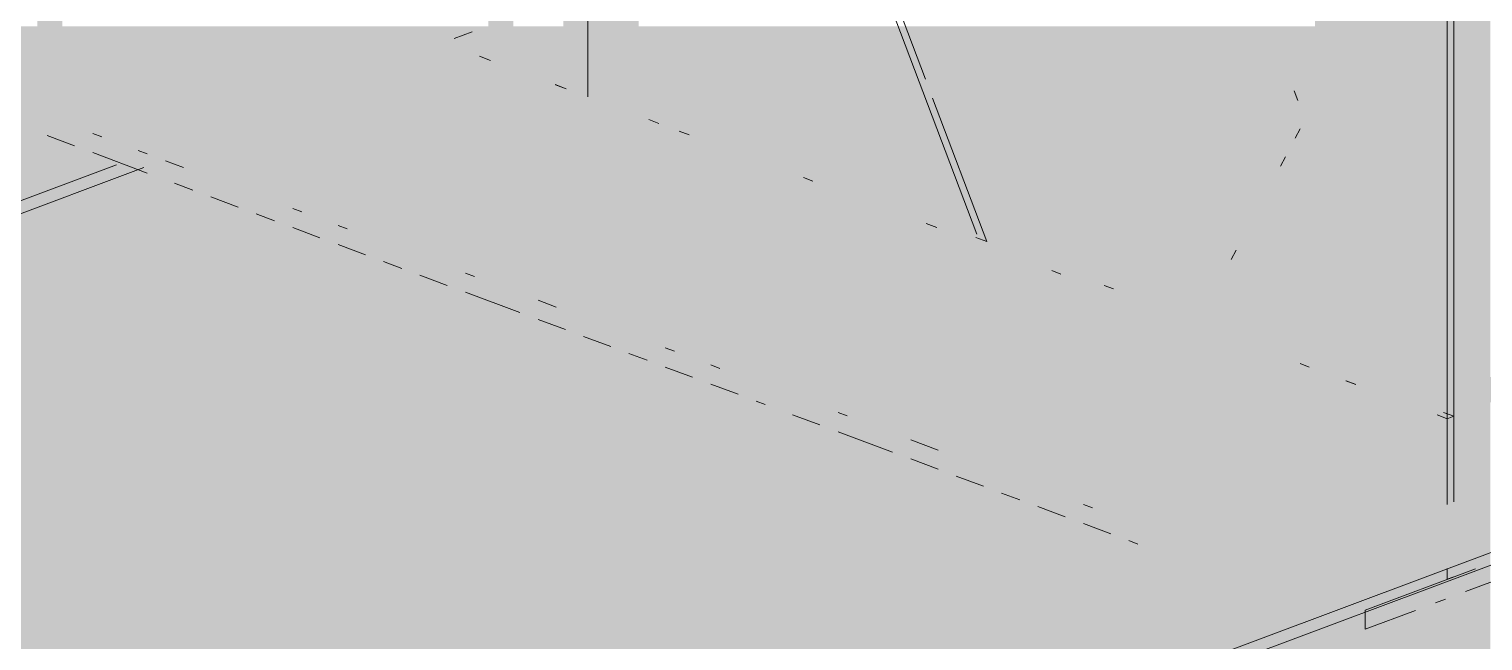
# Paper-space layout '03 3D Building and Roof' of a CAD drawing. Header units: millimetres. Extents: x 5 to 415, y 5 to 292.
# Drawn here: x 178.55 to 188.49, y 88.08 to 92.27 of the extents above; entities that cross this region are included whole.
import ezdxf

# ---------------------------------------------------------------- set-up
doc = ezdxf.new("R2010")
doc.units = ezdxf.units.MM
doc.layers.add('EXISTING', color=7, linetype='Continuous')
doc.layers.add('IMAGES', color=7, linetype='Continuous')

# ---------------------------------------------------------------- blocks, each defined once
blk = doc.blocks.new('SHEET_03')
at = {"layer": 'EXISTING', "color": 250, "lineweight": 9}
for p, q in [((96.0607, 54.0393), (211.6034, 97.3224)), ((96.0607, 53.9519), (211.6034, 97.235)), ((182.3715, 95.1705), (182.3715, 91.8037)), ((182.3715, 91.8037), (182.3715, 93.4871)), ((188.2505, 89.6014), (188.2505, 92.9682)), ((188.2949, 92.9848), (188.2949, 89.6181)), ((185.0317, 90.8633), (184.3157, 92.7588)), ((184.4095, 92.6447), (184.6811, 91.9257)), ((181.4561, 92.2029), (181.5809, 92.2497)), ((181.6308, 92.0812), (181.7049, 92.0534)), ((182.2113, 91.8638), (182.1484, 91.8873)), ((182.1493, 91.887), (182.2234, 91.8592)), ((187.2043, 91.845), (187.229, 91.7797)), ((184.7305, 91.795), (185.1008, 90.8146)), ((182.7881, 91.6477), (182.8576, 91.6216)), ((178.8602, 91.4686), (178.6737, 91.5385)), ((178.9845, 91.5531), (179.0467, 91.5298)), ((182.9964, 91.5696), (183.0659, 91.5436)), ((187.2447, 91.5851), (187.211, 91.5211)), ((179.3576, 91.2822), (178.9845, 91.422)), ((179.2954, 91.4366), (179.3576, 91.4134)), ((178.2738, 91.0108), (179.1474, 91.3381)), ((178.2738, 90.9234), (179.3346, 91.3208)), ((179.482, 91.3668), (179.6063, 91.3202)), ((187.1437, 91.3933), (187.11, 91.3294)), ((179.6685, 91.1658), (179.5441, 91.2124)), ((183.9098, 91.2275), (183.8469, 91.251)), ((179.9794, 91.0493), (179.7929, 91.1192)), ((180.2281, 90.9562), (180.1037, 91.0027)), ((180.3525, 91.0407), (180.4146, 91.0174)), ((180.539, 90.8397), (180.3525, 90.9096)), ((180.6633, 90.9242), (180.7255, 90.9009)), ((184.6861, 90.9367), (184.7601, 90.9089)), ((185.1008, 90.8146), (185.0268, 90.8423)), ((180.8499, 90.7232), (180.6633, 90.7931)), ((186.807, 90.7543), (186.7734, 90.6904)), ((181.0986, 90.6301), (180.9742, 90.6767)), ((185.6083, 90.5912), (185.5454, 90.6148)), ((181.4095, 90.5136), (181.2229, 90.5835)), ((181.5338, 90.5981), (181.596, 90.5748)), ((185.9044, 90.5136), (185.9673, 90.49)), ((181.9069, 90.3273), (181.5338, 90.467)), ((182.0313, 90.4118), (182.1556, 90.3652)), ((182.2178, 90.2108), (182.0313, 90.2807)), ((182.5287, 90.0943), (182.3421, 90.1642)), ((182.7774, 90.0012), (182.653, 90.0478)), ((182.9017, 90.0857), (182.9639, 90.0624)), ((183.0883, 89.8847), (182.9017, 89.9546)), ((183.2126, 89.9692), (183.2748, 89.9459)), ((187.3069, 89.9549), (187.2439, 89.9785)), ((183.3992, 89.7683), (183.2126, 89.8381)), ((187.5561, 89.8615), (187.6255, 89.8355)), ((187.6214, 89.8371), (187.5585, 89.8606)), ((183.5857, 89.6984), (183.5235, 89.7217)), ((183.9588, 89.5586), (183.7722, 89.6285)), ((184.0831, 89.6431), (184.1453, 89.6199)), ((188.181, 89.6274), (188.2505, 89.6014)), ((188.2505, 89.6014), (188.1876, 89.625)), ((188.2949, 89.6181), (188.2255, 89.6441)), ((188.232, 89.6416), (188.2949, 89.6181)), ((188.2505, 89.6014), (188.2949, 89.6181)), ((188.2949, 89.6181), (188.2949, 89.0319)), ((184.4562, 89.3723), (184.0831, 89.512)), ((188.2505, 89.0153), (188.2505, 89.6014)), ((184.5805, 89.4568), (184.7671, 89.3869)), ((184.7671, 89.2558), (184.5805, 89.3257)), ((185.078, 89.1394), (184.8914, 89.2092)), ((185.3267, 89.0462), (185.2023, 89.0928)), ((185.7619, 89.0143), (185.8241, 88.991)), ((185.6376, 88.9297), (185.451, 88.9996)), ((185.9485, 88.8133), (185.7619, 88.8832)), ((186.135, 88.7434), (186.0728, 88.7667)), ((187.6894, 88.2922), (188.4442, 88.575)), ((188.2505, 88.5024), (188.2505, 88.5756)), ((188.2949, 88.519), (188.2505, 88.5024)), ((188.856, 88.5981), (188.3756, 88.4181)), ((188.2384, 88.3667), (188.1698, 88.341)), ((187.6894, 88.2922), (187.6894, 88.1611)), ((188.0325, 88.2896), (187.6894, 88.1611))]:
    blk.add_line(p, q, dxfattribs=at)
at = {"layer": 'IMAGES', "color": 7}
for points in [[(182.5475, 91.7714), (182.7189, 91.7714), (182.5475, 94.8571), (182.7189, 94.8571)], [(188.3739, 89.8857), (188.5453, 89.8857), (188.3739, 94), (188.5453, 94)], [(178.6062, 92.1143), (178.7776, 92.1143), (178.6062, 92.9714), (178.7776, 92.9714)], [(182.2048, 91.9429), (182.5475, 91.9429), (182.2048, 92.9714), (182.5475, 92.9714)], [(188.0312, 89.7143), (188.2025, 89.7143), (188.0312, 92.8), (188.2025, 92.8)], [(188.2025, 89.5429), (188.3739, 89.5429), (188.2025, 92.8), (188.3739, 92.8)], [(181.6907, 91.9429), (181.8621, 91.9429), (181.6907, 92.4571), (181.8621, 92.4571)], [(187.3457, 92.1143), (188.0312, 92.1143), (187.3457, 92.4571), (188.0312, 92.4571)], [(178.4348, 92.1143), (178.6062, 92.1143), (178.4348, 92.2857), (178.6062, 92.2857)], [(178.7776, 92.1143), (180.3198, 92.1143), (178.7776, 92.2857), (180.3198, 92.2857)], [(180.3198, 92.1143), (180.4912, 92.1143), (180.3198, 92.2857), (180.4912, 92.2857)], [(180.4912, 92.1143), (181.0053, 92.1143), (180.4912, 92.2857), (181.0053, 92.2857)], [(181.0053, 92.1143), (181.348, 92.1143), (181.0053, 92.2857), (181.348, 92.2857)], [(181.348, 92.1143), (181.5194, 92.1143), (181.348, 92.2857), (181.5194, 92.2857)], [(181.5194, 92.1143), (181.6907, 92.1143), (181.5194, 92.2857), (181.6907, 92.2857)], [(181.8621, 92.1143), (182.2048, 92.1143), (181.8621, 92.2857), (182.2048, 92.2857)], [(182.7189, 91.9429), (184.2612, 91.9429), (182.7189, 92.2857), (184.2612, 92.2857)], [(184.2612, 92.1143), (184.4325, 92.1143), (184.2612, 92.2857), (184.4325, 92.2857)], [(184.4325, 92.1143), (184.6039, 92.1143), (184.4325, 92.2857), (184.6039, 92.2857)], [(184.6039, 92.1143), (184.7753, 92.1143), (184.6039, 92.2857), (184.7753, 92.2857)], [(184.7753, 92.1143), (184.9466, 92.1143), (184.7753, 92.2857), (184.9466, 92.2857)], [(184.9466, 92.1143), (186.8316, 92.1143), (184.9466, 92.2857), (186.8316, 92.2857)], [(186.8316, 91.9429), (187.003, 91.9429), (186.8316, 92.2857), (187.003, 92.2857)], [(187.003, 92.1143), (187.1743, 92.1143), (187.003, 92.2857), (187.1743, 92.2857)], [(187.1743, 92.1143), (187.3457, 92.1143), (187.1743, 92.2857), (187.3457, 92.2857)], [(178.4348, 91.9429), (178.6062, 91.9429), (178.4348, 92.1143), (178.6062, 92.1143)], [(178.6062, 91.9429), (178.7776, 91.9429), (178.6062, 92.1143), (178.7776, 92.1143)], [(178.7776, 91.9429), (178.9489, 91.9429), (178.7776, 92.1143), (178.9489, 92.1143)], [(178.9489, 91.9429), (179.1203, 91.9429), (178.9489, 92.1143), (179.1203, 92.1143)], [(179.1203, 91.9429), (181.0053, 91.9429), (179.1203, 92.1143), (181.0053, 92.1143)], [(181.0053, 91.9429), (181.1766, 91.9429), (181.0053, 92.1143), (181.1766, 92.1143)], [(181.1766, 91.9429), (181.348, 91.9429), (181.1766, 92.1143), (181.348, 92.1143)], [(181.348, 91.9429), (181.5194, 91.9429), (181.348, 92.1143), (181.5194, 92.1143)], [(181.5194, 91.9429), (181.6907, 91.9429), (181.5194, 92.1143), (181.6907, 92.1143)], [(181.8621, 91.9429), (182.0335, 91.9429), (181.8621, 92.1143), (182.0335, 92.1143)], [(182.0335, 91.9429), (182.2048, 91.9429), (182.0335, 92.1143), (182.2048, 92.1143)], [(184.2612, 91.9429), (184.4325, 91.9429), (184.2612, 92.1143), (184.4325, 92.1143)], [(184.4325, 91.9429), (184.6039, 91.9429), (184.4325, 92.1143), (184.6039, 92.1143)], [(184.6039, 91.9429), (184.7753, 91.9429), (184.6039, 92.1143), (184.7753, 92.1143)], [(184.7753, 91.9429), (186.8316, 91.9429), (184.7753, 92.1143), (186.8316, 92.1143)], [(187.003, 91.9429), (187.1743, 91.9429), (187.003, 92.1143), (187.1743, 92.1143)], [(187.1743, 91.9429), (187.3457, 91.9429), (187.1743, 92.1143), (187.3457, 92.1143)], [(187.3457, 91.9429), (187.5171, 91.9429), (187.3457, 92.1143), (187.5171, 92.1143)], [(187.5171, 91.0857), (188.0312, 91.0857), (187.5171, 92.1143), (188.0312, 92.1143)], [(178.4348, 91.7714), (178.6062, 91.7714), (178.4348, 91.9429), (178.6062, 91.9429)], [(178.6062, 91.7714), (178.7776, 91.7714), (178.6062, 91.9429), (178.7776, 91.9429)], [(178.7776, 91.6), (179.1203, 91.6), (178.7776, 91.9429), (179.1203, 91.9429)], [(179.1203, 91.6), (179.2916, 91.6), (179.1203, 91.9429), (179.2916, 91.9429)], [(179.2916, 91.7714), (179.6344, 91.7714), (179.2916, 91.9429), (179.6344, 91.9429)], [(179.6344, 91.7714), (179.9771, 91.7714), (179.6344, 91.9429), (179.9771, 91.9429)], [(179.9771, 91.7714), (181.348, 91.7714), (179.9771, 91.9429), (181.348, 91.9429)], [(181.348, 91.7714), (181.6907, 91.7714), (181.348, 91.9429), (181.6907, 91.9429)], [(181.6907, 91.7714), (181.8621, 91.7714), (181.6907, 91.9429), (181.8621, 91.9429)], [(181.8621, 91.7714), (182.0335, 91.7714), (181.8621, 91.9429), (182.0335, 91.9429)], [(182.0335, 91.7714), (182.3762, 91.7714), (182.0335, 91.9429), (182.3762, 91.9429)], [(182.3762, 91.6), (182.5475, 91.6), (182.3762, 91.9429), (182.5475, 91.9429)], [(182.7189, 91.7714), (183.0616, 91.7714), (182.7189, 91.9429), (183.0616, 91.9429)], [(183.0616, 91.7714), (184.2612, 91.7714), (183.0616, 91.9429), (184.2612, 91.9429)], [(184.2612, 91.7714), (184.4325, 91.7714), (184.2612, 91.9429), (184.4325, 91.9429)], [(184.4325, 91.7714), (184.6039, 91.7714), (184.4325, 91.9429), (184.6039, 91.9429)], [(184.6039, 91.7714), (184.7753, 91.7714), (184.6039, 91.9429), (184.7753, 91.9429)], [(184.7753, 91.7714), (184.9466, 91.7714), (184.7753, 91.9429), (184.9466, 91.9429)], [(184.9466, 91.7714), (187.003, 91.7714), (184.9466, 91.9429), (187.003, 91.9429)], [(187.003, 91.4286), (187.1743, 91.4286), (187.003, 91.9429), (187.1743, 91.9429)], [(187.1743, 91.7714), (187.3457, 91.7714), (187.1743, 91.9429), (187.3457, 91.9429)], [(187.3457, 91.2571), (187.5171, 91.2571), (187.3457, 91.9429), (187.5171, 91.9429)], [(178.2635, 91.6), (178.6062, 91.6), (178.2635, 91.7714), (178.6062, 91.7714)], [(178.6062, 91.6), (178.7776, 91.6), (178.6062, 91.7714), (178.7776, 91.7714)], [(179.2916, 91.6), (179.463, 91.6), (179.2916, 91.7714), (179.463, 91.7714)], [(179.463, 91.4286), (179.6344, 91.4286), (179.463, 91.7714), (179.6344, 91.7714)], [(179.6344, 91.6), (179.8057, 91.6), (179.6344, 91.7714), (179.8057, 91.7714)], [(179.8057, 91.6), (179.9771, 91.6), (179.8057, 91.7714), (179.9771, 91.7714)], [(179.9771, 91.6), (180.1485, 91.6), (179.9771, 91.7714), (180.1485, 91.7714)], [(180.1485, 91.6), (181.6907, 91.6), (180.1485, 91.7714), (181.6907, 91.7714)], [(181.6907, 91.6), (182.0335, 91.6), (181.6907, 91.7714), (182.0335, 91.7714)], [(182.0335, 91.6), (182.2048, 91.6), (182.0335, 91.7714), (182.2048, 91.7714)], [(182.2048, 91.6), (182.3762, 91.6), (182.2048, 91.7714), (182.3762, 91.7714)], [(182.5475, 91.6), (182.7189, 91.6), (182.5475, 91.7714), (182.7189, 91.7714)], [(182.7189, 91.6), (182.8903, 91.6), (182.7189, 91.7714), (182.8903, 91.7714)], [(182.8903, 91.6), (183.0616, 91.6), (182.8903, 91.7714), (183.0616, 91.7714)], [(183.0616, 91.6), (183.233, 91.6), (183.0616, 91.7714), (183.233, 91.7714)], [(183.233, 91.6), (183.4044, 91.6), (183.233, 91.7714), (183.4044, 91.7714)], [(183.4044, 91.6), (184.4325, 91.6), (183.4044, 91.7714), (184.4325, 91.7714)], [(184.4325, 91.6), (184.6039, 91.6), (184.4325, 91.7714), (184.6039, 91.7714)], [(184.6039, 91.6), (184.7753, 91.6), (184.6039, 91.7714), (184.7753, 91.7714)], [(184.7753, 91.4286), (184.9466, 91.4286), (184.7753, 91.7714), (184.9466, 91.7714)], [(184.9466, 91.6), (185.118, 91.6), (184.9466, 91.7714), (185.118, 91.7714)], [(185.118, 91.6), (187.003, 91.6), (185.118, 91.7714), (187.003, 91.7714)], [(187.1743, 91.4286), (187.3457, 91.4286), (187.1743, 91.7714), (187.3457, 91.7714)], [(178.4348, 91.4286), (178.6062, 91.4286), (178.4348, 91.6), (178.6062, 91.6)], [(178.6062, 91.4286), (178.7776, 91.4286), (178.6062, 91.6), (178.7776, 91.6)], [(178.7776, 91.4286), (178.9489, 91.4286), (178.7776, 91.6), (178.9489, 91.6)], [(178.9489, 91.4286), (179.2916, 91.4286), (178.9489, 91.6), (179.2916, 91.6)], [(179.2916, 91.4286), (179.463, 91.4286), (179.2916, 91.6), (179.463, 91.6)], [(179.6344, 91.4286), (179.8057, 91.4286), (179.6344, 91.6), (179.8057, 91.6)], [(179.8057, 91.4286), (179.9771, 91.4286), (179.8057, 91.6), (179.9771, 91.6)], [(179.9771, 91.4286), (180.3198, 91.4286), (179.9771, 91.6), (180.3198, 91.6)], [(180.3198, 91.4286), (180.4912, 91.4286), (180.3198, 91.6), (180.4912, 91.6)], [(180.4912, 91.4286), (182.2048, 91.4286), (180.4912, 91.6), (182.2048, 91.6)], [(182.2048, 91.4286), (182.3762, 91.4286), (182.2048, 91.6), (182.3762, 91.6)], [(182.3762, 91.4286), (182.5475, 91.4286), (182.3762, 91.6), (182.5475, 91.6)], [(182.5475, 91.4286), (182.7189, 91.4286), (182.5475, 91.6), (182.7189, 91.6)], [(182.7189, 91.4286), (182.8903, 91.4286), (182.7189, 91.6), (182.8903, 91.6)], [(182.8903, 91.4286), (183.0616, 91.4286), (182.8903, 91.6), (183.0616, 91.6)], [(183.0616, 91.4286), (183.233, 91.4286), (183.0616, 91.6), (183.233, 91.6)], [(183.233, 91.2571), (183.4044, 91.2571), (183.233, 91.6), (183.4044, 91.6)], [(183.4044, 91.4286), (183.5757, 91.4286), (183.4044, 91.6), (183.5757, 91.6)], [(183.5757, 91.4286), (183.9184, 91.4286), (183.5757, 91.6), (183.9184, 91.6)], [(183.9184, 91.4286), (184.4325, 91.4286), (183.9184, 91.6), (184.4325, 91.6)], [(184.4325, 91.4286), (184.6039, 91.4286), (184.4325, 91.6), (184.6039, 91.6)], [(184.6039, 91.4286), (184.7753, 91.4286), (184.6039, 91.6), (184.7753, 91.6)], [(184.9466, 91.4286), (187.003, 91.4286), (184.9466, 91.6), (187.003, 91.6)], [(178.2635, 91.2571), (178.6062, 91.2571), (178.2635, 91.4286), (178.6062, 91.4286)], [(178.6062, 91.2571), (178.7776, 91.2571), (178.6062, 91.4286), (178.7776, 91.4286)], [(178.7776, 91.2571), (178.9489, 91.2571), (178.7776, 91.4286), (178.9489, 91.4286)], [(178.9489, 91.2571), (179.1203, 91.2571), (178.9489, 91.4286), (179.1203, 91.4286)], [(179.1203, 91.2571), (179.2916, 91.2571), (179.1203, 91.4286), (179.2916, 91.4286)], [(179.2916, 91.2571), (179.6344, 91.2571), (179.2916, 91.4286), (179.6344, 91.4286)], [(179.6344, 91.2571), (179.8057, 91.2571), (179.6344, 91.4286), (179.8057, 91.4286)], [(179.8057, 91.2571), (179.9771, 91.2571), (179.8057, 91.4286), (179.9771, 91.4286)], [(179.9771, 91.2571), (180.6625, 91.2571), (179.9771, 91.4286), (180.6625, 91.4286)], [(180.6625, 91.2571), (180.8339, 91.2571), (180.6625, 91.4286), (180.8339, 91.4286)], [(180.8339, 91.2571), (182.5475, 91.2571), (180.8339, 91.4286), (182.5475, 91.4286)], [(182.5475, 91.2571), (182.7189, 91.2571), (182.5475, 91.4286), (182.7189, 91.4286)], [(182.7189, 91.2571), (182.8903, 91.2571), (182.7189, 91.4286), (182.8903, 91.4286)], [(182.8903, 91.2571), (183.0616, 91.2571), (182.8903, 91.4286), (183.0616, 91.4286)], [(183.0616, 91.2571), (183.233, 91.2571), (183.0616, 91.4286), (183.233, 91.4286)], [(183.4044, 91.2571), (183.5757, 91.2571), (183.4044, 91.4286), (183.5757, 91.4286)], [(183.5757, 91.0857), (183.7471, 91.0857), (183.5757, 91.4286), (183.7471, 91.4286)], [(183.7471, 91.2571), (183.9184, 91.2571), (183.7471, 91.4286), (183.9184, 91.4286)], [(183.9184, 91.2571), (184.2612, 91.2571), (183.9184, 91.4286), (184.2612, 91.4286)], [(184.2612, 91.2571), (184.4325, 91.2571), (184.2612, 91.4286), (184.4325, 91.4286)], [(184.4325, 91.2571), (184.7753, 91.2571), (184.4325, 91.4286), (184.7753, 91.4286)], [(184.7753, 91.2571), (184.9466, 91.2571), (184.7753, 91.4286), (184.9466, 91.4286)], [(184.9466, 91.2571), (185.118, 91.2571), (184.9466, 91.4286), (185.118, 91.4286)], [(185.118, 91.2571), (186.8316, 91.2571), (185.118, 91.4286), (186.8316, 91.4286)], [(186.8316, 91.2571), (187.1743, 91.2571), (186.8316, 91.4286), (187.1743, 91.4286)], [(187.1743, 91.2571), (187.3457, 91.2571), (187.1743, 91.4286), (187.3457, 91.4286)], [(178.4348, 91.0857), (178.6062, 91.0857), (178.4348, 91.2571), (178.6062, 91.2571)], [(178.6062, 91.0857), (178.7776, 91.0857), (178.6062, 91.2571), (178.7776, 91.2571)], [(178.7776, 90.9143), (178.9489, 90.9143), (178.7776, 91.2571), (178.9489, 91.2571)], [(178.9489, 91.0857), (179.1203, 91.0857), (178.9489, 91.2571), (179.1203, 91.2571)], [(179.1203, 91.0857), (179.2916, 91.0857), (179.1203, 91.2571), (179.2916, 91.2571)], [(179.2916, 91.0857), (179.8057, 91.0857), (179.2916, 91.2571), (179.8057, 91.2571)], [(179.8057, 91.0857), (179.9771, 91.0857), (179.8057, 91.2571), (179.9771, 91.2571)], [(179.9771, 91.0857), (180.1485, 91.0857), (179.9771, 91.2571), (180.1485, 91.2571)], [(180.1485, 91.0857), (180.3198, 91.0857), (180.1485, 91.2571), (180.3198, 91.2571)], [(180.3198, 91.0857), (180.4912, 91.0857), (180.3198, 91.2571), (180.4912, 91.2571)], [(180.4912, 91.0857), (180.8339, 91.0857), (180.4912, 91.2571), (180.8339, 91.2571)], [(180.8339, 91.0857), (181.0053, 91.0857), (180.8339, 91.2571), (181.0053, 91.2571)], [(181.0053, 91.0857), (181.1766, 91.0857), (181.0053, 91.2571), (181.1766, 91.2571)], [(181.1766, 91.0857), (181.348, 91.0857), (181.1766, 91.2571), (181.348, 91.2571)], [(181.348, 91.0857), (181.6907, 91.0857), (181.348, 91.2571), (181.6907, 91.2571)], [(181.6907, 91.0857), (183.0616, 91.0857), (181.6907, 91.2571), (183.0616, 91.2571)], [(183.0616, 91.0857), (183.233, 91.0857), (183.0616, 91.2571), (183.233, 91.2571)], [(183.233, 91.0857), (183.4044, 91.0857), (183.233, 91.2571), (183.4044, 91.2571)], [(183.4044, 91.0857), (183.5757, 91.0857), (183.4044, 91.2571), (183.5757, 91.2571)], [(183.7471, 91.0857), (184.2612, 91.0857), (183.7471, 91.2571), (184.2612, 91.2571)], [(184.2612, 91.0857), (184.4325, 91.0857), (184.2612, 91.2571), (184.4325, 91.2571)], [(184.4325, 91.0857), (184.6039, 91.0857), (184.4325, 91.2571), (184.6039, 91.2571)], [(184.6039, 91.0857), (184.7753, 91.0857), (184.6039, 91.2571), (184.7753, 91.2571)], [(184.7753, 91.0857), (184.9466, 91.0857), (184.7753, 91.2571), (184.9466, 91.2571)], [(184.9466, 91.0857), (185.118, 91.0857), (184.9466, 91.2571), (185.118, 91.2571)], [(185.118, 91.0857), (185.2894, 91.0857), (185.118, 91.2571), (185.2894, 91.2571)], [(185.2894, 91.0857), (186.6603, 91.0857), (185.2894, 91.2571), (186.6603, 91.2571)], [(186.6603, 90.7429), (186.8316, 90.7429), (186.6603, 91.2571), (186.8316, 91.2571)], [(186.8316, 91.0857), (187.003, 91.0857), (186.8316, 91.2571), (187.003, 91.2571)], [(187.003, 91.0857), (187.1743, 91.0857), (187.003, 91.2571), (187.1743, 91.2571)], [(187.1743, 91.0857), (187.3457, 91.0857), (187.1743, 91.2571), (187.3457, 91.2571)], [(187.3457, 91.0857), (187.5171, 91.0857), (187.3457, 91.2571), (187.5171, 91.2571)], [(178.2635, 90.9143), (178.7776, 90.9143), (178.2635, 91.0857), (178.7776, 91.0857)], [(178.9489, 90.9143), (179.1203, 90.9143), (178.9489, 91.0857), (179.1203, 91.0857)], [(179.1203, 90.9143), (179.463, 90.9143), (179.1203, 91.0857), (179.463, 91.0857)], [(179.463, 90.9143), (179.6344, 90.9143), (179.463, 91.0857), (179.6344, 91.0857)], [(179.6344, 90.9143), (179.8057, 90.9143), (179.6344, 91.0857), (179.8057, 91.0857)], [(179.8057, 90.9143), (179.9771, 90.9143), (179.8057, 91.0857), (179.9771, 91.0857)], [(179.9771, 90.9143), (180.1485, 90.9143), (179.9771, 91.0857), (180.1485, 91.0857)], [(180.1485, 90.9143), (180.4912, 90.9143), (180.1485, 91.0857), (180.4912, 91.0857)], [(180.4912, 90.9143), (180.6625, 90.9143), (180.4912, 91.0857), (180.6625, 91.0857)], [(180.6625, 90.9143), (180.8339, 90.9143), (180.6625, 91.0857), (180.8339, 91.0857)], [(180.8339, 90.9143), (181.0053, 90.9143), (180.8339, 91.0857), (181.0053, 91.0857)], [(181.0053, 90.9143), (181.348, 90.9143), (181.0053, 91.0857), (181.348, 91.0857)], [(181.348, 90.9143), (181.5194, 90.9143), (181.348, 91.0857), (181.5194, 91.0857)], [(181.5194, 90.9143), (181.6907, 90.9143), (181.5194, 91.0857), (181.6907, 91.0857)], [(181.6907, 90.9143), (181.8621, 90.9143), (181.6907, 91.0857), (181.8621, 91.0857)], [(181.8621, 90.9143), (183.5757, 90.9143), (181.8621, 91.0857), (183.5757, 91.0857)], [(183.5757, 90.9143), (183.7471, 90.9143), (183.5757, 91.0857), (183.7471, 91.0857)], [(183.7471, 90.9143), (183.9184, 90.9143), (183.7471, 91.0857), (183.9184, 91.0857)], [(183.9184, 90.9143), (184.0898, 90.9143), (183.9184, 91.0857), (184.0898, 91.0857)], [(184.0898, 90.9143), (184.2612, 90.9143), (184.0898, 91.0857), (184.2612, 91.0857)], [(184.2612, 90.9143), (184.4325, 90.9143), (184.2612, 91.0857), (184.4325, 91.0857)], [(184.4325, 90.9143), (184.6039, 90.9143), (184.4325, 91.0857), (184.6039, 91.0857)], [(184.6039, 90.9143), (184.7753, 90.9143), (184.6039, 91.0857), (184.7753, 91.0857)], [(184.7753, 90.9143), (184.9466, 90.9143), (184.7753, 91.0857), (184.9466, 91.0857)], [(184.9466, 90.9143), (185.118, 90.9143), (184.9466, 91.0857), (185.118, 91.0857)], [(185.118, 90.9143), (185.4607, 90.9143), (185.118, 91.0857), (185.4607, 91.0857)], [(185.4607, 90.9143), (186.6603, 90.9143), (185.4607, 91.0857), (186.6603, 91.0857)], [(186.8316, 90.9143), (187.003, 90.9143), (186.8316, 91.0857), (187.003, 91.0857)], [(187.003, 90.5714), (187.1743, 90.5714), (187.003, 91.0857), (187.1743, 91.0857)], [(187.1743, 90.9143), (187.3457, 90.9143), (187.1743, 91.0857), (187.3457, 91.0857)], [(187.3457, 90.9143), (188.0312, 90.9143), (187.3457, 91.0857), (188.0312, 91.0857)], [(178.0921, 90.7429), (178.6062, 90.7429), (178.0921, 90.9143), (178.6062, 90.9143)], [(178.6062, 90.7429), (178.7776, 90.7429), (178.6062, 90.9143), (178.7776, 90.9143)], [(178.7776, 90.7429), (178.9489, 90.7429), (178.7776, 90.9143), (178.9489, 90.9143)], [(178.9489, 90.7429), (179.1203, 90.7429), (178.9489, 90.9143), (179.1203, 90.9143)], [(179.1203, 90.7429), (179.463, 90.7429), (179.1203, 90.9143), (179.463, 90.9143)], [(179.463, 90.7429), (179.8057, 90.7429), (179.463, 90.9143), (179.8057, 90.9143)], [(179.8057, 90.7429), (179.9771, 90.7429), (179.8057, 90.9143), (179.9771, 90.9143)], [(179.9771, 90.7429), (180.1485, 90.7429), (179.9771, 90.9143), (180.1485, 90.9143)], [(180.1485, 90.7429), (180.3198, 90.7429), (180.1485, 90.9143), (180.3198, 90.9143)], [(180.3198, 90.7429), (180.4912, 90.7429), (180.3198, 90.9143), (180.4912, 90.9143)], [(180.4912, 90.7429), (180.6625, 90.7429), (180.4912, 90.9143), (180.6625, 90.9143)], [(180.6625, 90.7429), (181.0053, 90.7429), (180.6625, 90.9143), (181.0053, 90.9143)], [(181.0053, 90.7429), (181.1766, 90.7429), (181.0053, 90.9143), (181.1766, 90.9143)], [(181.1766, 90.7429), (181.348, 90.7429), (181.1766, 90.9143), (181.348, 90.9143)], [(181.348, 90.7429), (181.5194, 90.7429), (181.348, 90.9143), (181.5194, 90.9143)], [(181.5194, 90.7429), (181.6907, 90.7429), (181.5194, 90.9143), (181.6907, 90.9143)], [(181.6907, 90.5714), (181.8621, 90.5714), (181.6907, 90.9143), (181.8621, 90.9143)], [(181.8621, 90.5714), (182.2048, 90.5714), (181.8621, 90.9143), (182.2048, 90.9143)], [(182.2048, 90.7429), (183.9184, 90.7429), (182.2048, 90.9143), (183.9184, 90.9143)], [(183.9184, 90.7429), (184.2612, 90.7429), (183.9184, 90.9143), (184.2612, 90.9143)], [(184.2612, 90.7429), (184.4325, 90.7429), (184.2612, 90.9143), (184.4325, 90.9143)], [(184.4325, 90.7429), (184.6039, 90.7429), (184.4325, 90.9143), (184.6039, 90.9143)], [(184.6039, 90.7429), (184.7753, 90.7429), (184.6039, 90.9143), (184.7753, 90.9143)], [(184.7753, 90.7429), (184.9466, 90.7429), (184.7753, 90.9143), (184.9466, 90.9143)], [(184.9466, 90.7429), (185.118, 90.7429), (184.9466, 90.9143), (185.118, 90.9143)], [(185.118, 90.7429), (185.2894, 90.7429), (185.118, 90.9143), (185.2894, 90.9143)], [(185.2894, 90.7429), (185.4607, 90.7429), (185.2894, 90.9143), (185.4607, 90.9143)], [(185.4607, 90.7429), (185.8034, 90.7429), (185.4607, 90.9143), (185.8034, 90.9143)], [(185.8034, 90.7429), (186.4889, 90.7429), (185.8034, 90.9143), (186.4889, 90.9143)], [(186.4889, 90.7429), (186.6603, 90.7429), (186.4889, 90.9143), (186.6603, 90.9143)], [(186.8316, 90.7429), (187.003, 90.7429), (186.8316, 90.9143), (187.003, 90.9143)], [(187.1743, 90.4), (188.0312, 90.4), (187.1743, 90.9143), (188.0312, 90.9143)], [(178.0921, 90.5714), (178.6062, 90.5714), (178.0921, 90.7429), (178.6062, 90.7429)], [(178.6062, 90.5714), (179.9771, 90.5714), (178.6062, 90.7429), (179.9771, 90.7429)], [(179.9771, 90.5714), (180.1485, 90.5714), (179.9771, 90.7429), (180.1485, 90.7429)], [(180.1485, 90.5714), (180.3198, 90.5714), (180.1485, 90.7429), (180.3198, 90.7429)], [(180.3198, 90.5714), (180.6625, 90.5714), (180.3198, 90.7429), (180.6625, 90.7429)], [(180.6625, 90.5714), (181.1766, 90.5714), (180.6625, 90.7429), (181.1766, 90.7429)], [(181.1766, 90.5714), (181.348, 90.5714), (181.1766, 90.7429), (181.348, 90.7429)], [(181.348, 90.5714), (181.5194, 90.5714), (181.348, 90.7429), (181.5194, 90.7429)], [(181.5194, 90.5714), (181.6907, 90.5714), (181.5194, 90.7429), (181.6907, 90.7429)], [(182.2048, 90.5714), (182.3762, 90.5714), (182.2048, 90.7429), (182.3762, 90.7429)], [(182.3762, 90.5714), (182.5475, 90.5714), (182.3762, 90.7429), (182.5475, 90.7429)], [(182.5475, 90.5714), (182.7189, 90.5714), (182.5475, 90.7429), (182.7189, 90.7429)], [(182.7189, 90.5714), (183.0616, 90.5714), (182.7189, 90.7429), (183.0616, 90.7429)], [(183.0616, 90.5714), (183.4044, 90.5714), (183.0616, 90.7429), (183.4044, 90.7429)], [(183.4044, 90.5714), (184.4325, 90.5714), (183.4044, 90.7429), (184.4325, 90.7429)], [(184.4325, 90.5714), (184.7753, 90.5714), (184.4325, 90.7429), (184.7753, 90.7429)], [(184.7753, 90.5714), (184.9466, 90.5714), (184.7753, 90.7429), (184.9466, 90.7429)], [(184.9466, 90.5714), (185.118, 90.5714), (184.9466, 90.7429), (185.118, 90.7429)], [(185.118, 90.5714), (185.4607, 90.5714), (185.118, 90.7429), (185.4607, 90.7429)], [(185.4607, 90.5714), (185.6321, 90.5714), (185.4607, 90.7429), (185.6321, 90.7429)], [(185.6321, 90.5714), (185.8034, 90.5714), (185.6321, 90.7429), (185.8034, 90.7429)], [(185.8034, 90.5714), (186.3175, 90.5714), (185.8034, 90.7429), (186.3175, 90.7429)], [(186.3175, 90.5714), (186.4889, 90.5714), (186.3175, 90.7429), (186.4889, 90.7429)], [(186.4889, 90.5714), (186.6603, 90.5714), (186.4889, 90.7429), (186.6603, 90.7429)], [(186.6603, 90.5714), (186.8316, 90.5714), (186.6603, 90.7429), (186.8316, 90.7429)], [(186.8316, 90.5714), (187.003, 90.5714), (186.8316, 90.7429), (187.003, 90.7429)], [(175.693, 90.4), (180.4912, 90.4), (175.693, 90.5714), (180.4912, 90.5714)], [(180.4912, 90.4), (180.6625, 90.4), (180.4912, 90.5714), (180.6625, 90.5714)], [(180.6625, 90.4), (180.8339, 90.4), (180.6625, 90.5714), (180.8339, 90.5714)], [(180.8339, 90.4), (181.1766, 90.4), (180.8339, 90.5714), (181.1766, 90.5714)], [(181.1766, 90.4), (181.6907, 90.4), (181.1766, 90.5714), (181.6907, 90.5714)], [(181.6907, 90.4), (181.8621, 90.4), (181.6907, 90.5714), (181.8621, 90.5714)], [(181.8621, 90.4), (182.0335, 90.4), (181.8621, 90.5714), (182.0335, 90.5714)], [(182.0335, 90.4), (182.2048, 90.4), (182.0335, 90.5714), (182.2048, 90.5714)], [(182.2048, 90.4), (182.8903, 90.4), (182.2048, 90.5714), (182.8903, 90.5714)], [(182.8903, 90.4), (183.0616, 90.4), (182.8903, 90.5714), (183.0616, 90.5714)], [(183.0616, 90.4), (183.233, 90.4), (183.0616, 90.5714), (183.233, 90.5714)], [(183.233, 90.4), (183.4044, 90.4), (183.233, 90.5714), (183.4044, 90.5714)], [(183.4044, 90.2286), (183.5757, 90.2286), (183.4044, 90.5714), (183.5757, 90.5714)], [(183.5757, 90.4), (184.7753, 90.4), (183.5757, 90.5714), (184.7753, 90.5714)], [(184.7753, 90.4), (185.118, 90.4), (184.7753, 90.5714), (185.118, 90.5714)], [(185.118, 90.4), (185.2894, 90.4), (185.118, 90.5714), (185.2894, 90.5714)], [(185.2894, 90.4), (185.4607, 90.4), (185.2894, 90.5714), (185.4607, 90.5714)], [(185.4607, 90.4), (185.6321, 90.4), (185.4607, 90.5714), (185.6321, 90.5714)], [(185.6321, 90.4), (185.8034, 90.4), (185.6321, 90.5714), (185.8034, 90.5714)], [(185.8034, 90.4), (186.3175, 90.4), (185.8034, 90.5714), (186.3175, 90.5714)], [(186.3175, 90.4), (186.4889, 90.4), (186.3175, 90.5714), (186.4889, 90.5714)], [(186.4889, 90.4), (186.6603, 90.4), (186.4889, 90.5714), (186.6603, 90.5714)], [(186.6603, 90.4), (186.8316, 90.4), (186.6603, 90.5714), (186.8316, 90.5714)], [(186.8316, 90.4), (187.003, 90.4), (186.8316, 90.5714), (187.003, 90.5714)], [(187.003, 90.4), (187.1743, 90.4), (187.003, 90.5714), (187.1743, 90.5714)], [(175.3503, 90.2286), (180.8339, 90.2286), (175.3503, 90.4), (180.8339, 90.4)], [(180.8339, 90.2286), (181.348, 90.2286), (180.8339, 90.4), (181.348, 90.4)], [(181.348, 90.2286), (181.5194, 90.2286), (181.348, 90.4), (181.5194, 90.4)], [(181.5194, 90.2286), (181.6907, 90.2286), (181.5194, 90.4), (181.6907, 90.4)], [(181.6907, 90.2286), (181.8621, 90.2286), (181.6907, 90.4), (181.8621, 90.4)], [(181.8621, 90.2286), (182.0335, 90.2286), (181.8621, 90.4), (182.0335, 90.4)], [(182.0335, 90.2286), (182.2048, 90.2286), (182.0335, 90.4), (182.2048, 90.4)], [(182.2048, 90.2286), (182.3762, 90.2286), (182.2048, 90.4), (182.3762, 90.4)], [(182.3762, 90.2286), (182.8903, 90.2286), (182.3762, 90.4), (182.8903, 90.4)], [(182.8903, 90.2286), (183.0616, 90.2286), (182.8903, 90.4), (183.0616, 90.4)], [(183.0616, 90.2286), (183.233, 90.2286), (183.0616, 90.4), (183.233, 90.4)], [(183.233, 90.2286), (183.4044, 90.2286), (183.233, 90.4), (183.4044, 90.4)], [(183.5757, 90.2286), (185.2894, 90.2286), (183.5757, 90.4), (185.2894, 90.4)], [(185.2894, 90.2286), (185.8034, 90.2286), (185.2894, 90.4), (185.8034, 90.4)], [(185.8034, 90.2286), (185.9748, 90.2286), (185.8034, 90.4), (185.9748, 90.4)], [(185.9748, 90.2286), (186.1462, 90.2286), (185.9748, 90.4), (186.1462, 90.4)], [(186.1462, 90.2286), (186.4889, 90.2286), (186.1462, 90.4), (186.4889, 90.4)], [(186.4889, 90.0571), (186.6603, 90.0571), (186.4889, 90.4), (186.6603, 90.4)], [(186.6603, 90.2286), (186.8316, 90.2286), (186.6603, 90.4), (186.8316, 90.4)], [(186.8316, 90.2286), (187.003, 90.2286), (186.8316, 90.4), (187.003, 90.4)], [(187.003, 90.2286), (188.0312, 90.2286), (187.003, 90.4), (188.0312, 90.4)], [(174.8362, 90.0571), (181.5194, 90.0571), (174.8362, 90.2286), (181.5194, 90.2286)], [(181.5194, 90.0571), (181.6907, 90.0571), (181.5194, 90.2286), (181.6907, 90.2286)], [(181.6907, 90.0571), (181.8621, 90.0571), (181.6907, 90.2286), (181.8621, 90.2286)], [(181.8621, 90.0571), (182.0335, 90.0571), (181.8621, 90.2286), (182.0335, 90.2286)], [(182.0335, 90.0571), (182.5475, 90.0571), (182.0335, 90.2286), (182.5475, 90.2286)], [(182.5475, 90.0571), (182.7189, 90.0571), (182.5475, 90.2286), (182.7189, 90.2286)], [(182.7189, 90.0571), (183.0616, 90.0571), (182.7189, 90.2286), (183.0616, 90.2286)], [(183.0616, 90.0571), (183.5757, 90.0571), (183.0616, 90.2286), (183.5757, 90.2286)], [(183.5757, 90.0571), (183.7471, 90.0571), (183.5757, 90.2286), (183.7471, 90.2286)], [(183.7471, 90.0571), (184.0898, 90.0571), (183.7471, 90.2286), (184.0898, 90.2286)], [(184.0898, 90.0571), (185.9748, 90.0571), (184.0898, 90.2286), (185.9748, 90.2286)], [(185.9748, 90.0571), (186.1462, 90.0571), (185.9748, 90.2286), (186.1462, 90.2286)], [(186.1462, 90.0571), (186.4889, 90.0571), (186.1462, 90.2286), (186.4889, 90.2286)], [(186.6603, 90.0571), (186.8316, 90.0571), (186.6603, 90.2286), (186.8316, 90.2286)], [(186.8316, 90.0571), (187.003, 90.0571), (186.8316, 90.2286), (187.003, 90.2286)], [(187.003, 90.0571), (187.6884, 90.0571), (187.003, 90.2286), (187.6884, 90.2286)], [(187.6884, 90.0571), (188.0312, 90.0571), (187.6884, 90.2286), (188.0312, 90.2286)], [(174.3221, 89.8857), (181.6907, 89.8857), (174.3221, 90.0571), (181.6907, 90.0571)], [(181.6907, 89.8857), (182.0335, 89.8857), (181.6907, 90.0571), (182.0335, 90.0571)], [(182.0335, 89.8857), (182.2048, 89.8857), (182.0335, 90.0571), (182.2048, 90.0571)], [(182.2048, 89.8857), (182.3762, 89.8857), (182.2048, 90.0571), (182.3762, 90.0571)], [(182.3762, 89.8857), (182.7189, 89.8857), (182.3762, 90.0571), (182.7189, 90.0571)], [(182.7189, 89.8857), (182.8903, 89.8857), (182.7189, 90.0571), (182.8903, 90.0571)], [(182.8903, 89.8857), (183.0616, 89.8857), (182.8903, 90.0571), (183.0616, 90.0571)], [(183.0616, 89.8857), (183.233, 89.8857), (183.0616, 90.0571), (183.233, 90.0571)], [(183.233, 89.8857), (183.4044, 89.8857), (183.233, 90.0571), (183.4044, 90.0571)], [(183.4044, 89.8857), (183.5757, 89.8857), (183.4044, 90.0571), (183.5757, 90.0571)], [(183.5757, 89.8857), (184.2612, 89.8857), (183.5757, 90.0571), (184.2612, 90.0571)], [(184.2612, 89.8857), (184.4325, 89.8857), (184.2612, 90.0571), (184.4325, 90.0571)], [(184.4325, 89.8857), (184.6039, 89.8857), (184.4325, 90.0571), (184.6039, 90.0571)], [(184.6039, 89.7143), (184.7753, 89.7143), (184.6039, 90.0571), (184.7753, 90.0571)], [(184.7753, 89.8857), (185.118, 89.8857), (184.7753, 90.0571), (185.118, 90.0571)], [(185.118, 89.8857), (186.1462, 89.8857), (185.118, 90.0571), (186.1462, 90.0571)], [(186.1462, 89.8857), (186.4889, 89.8857), (186.1462, 90.0571), (186.4889, 90.0571)], [(186.4889, 89.8857), (186.6603, 89.8857), (186.4889, 90.0571), (186.6603, 90.0571)], [(186.6603, 89.8857), (186.8316, 89.8857), (186.6603, 90.0571), (186.8316, 90.0571)], [(186.8316, 89.8857), (187.1743, 89.8857), (186.8316, 90.0571), (187.1743, 90.0571)], [(187.1743, 89.8857), (187.3457, 89.8857), (187.1743, 90.0571), (187.3457, 90.0571)], [(187.3457, 89.8857), (187.6884, 89.8857), (187.3457, 90.0571), (187.6884, 90.0571)], [(187.6884, 89.8857), (187.8598, 89.8857), (187.6884, 90.0571), (187.8598, 90.0571)], [(187.8598, 89.8857), (188.0312, 89.8857), (187.8598, 90.0571), (188.0312, 90.0571)], [(173.808, 89.7143), (182.2048, 89.7143), (173.808, 89.8857), (182.2048, 89.8857)], [(182.2048, 89.7143), (182.3762, 89.7143), (182.2048, 89.8857), (182.3762, 89.8857)], [(182.3762, 89.7143), (182.5475, 89.7143), (182.3762, 89.8857), (182.5475, 89.8857)], [(182.5475, 89.7143), (182.7189, 89.7143), (182.5475, 89.8857), (182.7189, 89.8857)], [(182.7189, 89.7143), (182.8903, 89.7143), (182.7189, 89.8857), (182.8903, 89.8857)], [(182.8903, 89.7143), (183.233, 89.7143), (182.8903, 89.8857), (183.233, 89.8857)], [(183.233, 89.7143), (183.4044, 89.7143), (183.233, 89.8857), (183.4044, 89.8857)], [(183.4044, 89.7143), (183.5757, 89.7143), (183.4044, 89.8857), (183.5757, 89.8857)], [(183.5757, 89.7143), (183.7471, 89.7143), (183.5757, 89.8857), (183.7471, 89.8857)], [(183.7471, 89.7143), (183.9184, 89.7143), (183.7471, 89.8857), (183.9184, 89.8857)], [(183.9184, 89.7143), (184.0898, 89.7143), (183.9184, 89.8857), (184.0898, 89.8857)], [(184.0898, 89.7143), (184.4325, 89.7143), (184.0898, 89.8857), (184.4325, 89.8857)], [(184.4325, 89.7143), (184.6039, 89.7143), (184.4325, 89.8857), (184.6039, 89.8857)], [(184.7753, 89.7143), (184.9466, 89.7143), (184.7753, 89.8857), (184.9466, 89.8857)], [(184.9466, 89.7143), (185.118, 89.7143), (184.9466, 89.8857), (185.118, 89.8857)], [(185.118, 89.7143), (185.2894, 89.7143), (185.118, 89.8857), (185.2894, 89.8857)], [(185.2894, 89.7143), (186.6603, 89.7143), (185.2894, 89.8857), (186.6603, 89.8857)], [(186.6603, 89.7143), (186.8316, 89.7143), (186.6603, 89.8857), (186.8316, 89.8857)], [(186.8316, 89.7143), (187.003, 89.7143), (186.8316, 89.8857), (187.003, 89.8857)], [(187.003, 89.7143), (187.1743, 89.7143), (187.003, 89.8857), (187.1743, 89.8857)], [(187.1743, 89.7143), (187.3457, 89.7143), (187.1743, 89.8857), (187.3457, 89.8857)], [(187.3457, 89.7143), (187.8598, 89.7143), (187.3457, 89.8857), (187.8598, 89.8857)], [(187.8598, 89.7143), (188.0312, 89.7143), (187.8598, 89.8857), (188.0312, 89.8857)], [(188.3739, 89.7143), (189.0593, 89.7143), (188.3739, 89.8857), (189.0593, 89.8857)], [(173.2939, 89.5429), (182.7189, 89.5429), (173.2939, 89.7143), (182.7189, 89.7143)], [(182.7189, 89.5429), (182.8903, 89.5429), (182.7189, 89.7143), (182.8903, 89.7143)], [(182.8903, 89.5429), (183.0616, 89.5429), (182.8903, 89.7143), (183.0616, 89.7143)], [(183.0616, 89.5429), (183.4044, 89.5429), (183.0616, 89.7143), (183.4044, 89.7143)], [(183.4044, 89.5429), (183.7471, 89.5429), (183.4044, 89.7143), (183.7471, 89.7143)], [(183.7471, 89.5429), (183.9184, 89.5429), (183.7471, 89.7143), (183.9184, 89.7143)], [(183.9184, 89.5429), (184.2612, 89.5429), (183.9184, 89.7143), (184.2612, 89.7143)], [(184.2612, 89.5429), (184.4325, 89.5429), (184.2612, 89.7143), (184.4325, 89.7143)], [(184.4325, 89.5429), (184.7753, 89.5429), (184.4325, 89.7143), (184.7753, 89.7143)], [(184.7753, 89.3714), (184.9466, 89.3714), (184.7753, 89.7143), (184.9466, 89.7143)], [(184.9466, 89.5429), (185.118, 89.5429), (184.9466, 89.7143), (185.118, 89.7143)], [(185.118, 89.5429), (185.2894, 89.5429), (185.118, 89.7143), (185.2894, 89.7143)], [(185.2894, 89.5429), (185.4607, 89.5429), (185.2894, 89.7143), (185.4607, 89.7143)], [(185.4607, 89.5429), (187.1743, 89.5429), (185.4607, 89.7143), (187.1743, 89.7143)], [(187.1743, 89.5429), (187.3457, 89.5429), (187.1743, 89.7143), (187.3457, 89.7143)], [(187.3457, 89.5429), (187.5171, 89.5429), (187.3457, 89.7143), (187.5171, 89.7143)], [(187.5171, 89.5429), (187.6884, 89.5429), (187.5171, 89.7143), (187.6884, 89.7143)], [(187.6884, 89.5429), (187.8598, 89.5429), (187.6884, 89.7143), (187.8598, 89.7143)], [(187.8598, 89.5429), (188.0312, 89.5429), (187.8598, 89.7143), (188.0312, 89.7143)], [(188.0312, 89.3714), (188.2025, 89.3714), (188.0312, 89.7143), (188.2025, 89.7143)], [(188.3739, 89.5429), (188.5453, 89.5429), (188.3739, 89.7143), (188.5453, 89.7143)], [(172.9512, 89.3714), (183.0616, 89.3714), (172.9512, 89.5429), (183.0616, 89.5429)], [(183.0616, 89.3714), (183.233, 89.3714), (183.0616, 89.5429), (183.233, 89.5429)], [(183.233, 89.3714), (183.4044, 89.3714), (183.233, 89.5429), (183.4044, 89.5429)], [(183.4044, 89.3714), (183.7471, 89.3714), (183.4044, 89.5429), (183.7471, 89.5429)], [(183.7471, 89.3714), (183.9184, 89.3714), (183.7471, 89.5429), (183.9184, 89.5429)], [(183.9184, 89.3714), (184.0898, 89.3714), (183.9184, 89.5429), (184.0898, 89.5429)], [(184.0898, 89.3714), (184.2612, 89.3714), (184.0898, 89.5429), (184.2612, 89.5429)], [(184.2612, 89.2), (184.4325, 89.2), (184.2612, 89.5429), (184.4325, 89.5429)], [(184.4325, 89.3714), (184.7753, 89.3714), (184.4325, 89.5429), (184.7753, 89.5429)], [(184.9466, 89.3714), (185.6321, 89.3714), (184.9466, 89.5429), (185.6321, 89.5429)], [(185.6321, 89.2), (185.8034, 89.2), (185.6321, 89.5429), (185.8034, 89.5429)], [(185.8034, 89.3714), (185.9748, 89.3714), (185.8034, 89.5429), (185.9748, 89.5429)], [(185.9748, 89.3714), (187.5171, 89.3714), (185.9748, 89.5429), (187.5171, 89.5429)], [(187.5171, 89.3714), (187.8598, 89.3714), (187.5171, 89.5429), (187.8598, 89.5429)], [(187.8598, 89.3714), (188.0312, 89.3714), (187.8598, 89.5429), (188.0312, 89.5429)], [(188.2025, 89.3714), (188.5453, 89.3714), (188.2025, 89.5429), (188.5453, 89.5429)], [(172.4371, 89.2), (183.7471, 89.2), (172.4371, 89.3714), (183.7471, 89.3714)], [(183.7471, 89.2), (183.9184, 89.2), (183.7471, 89.3714), (183.9184, 89.3714)], [(183.9184, 89.2), (184.0898, 89.2), (183.9184, 89.3714), (184.0898, 89.3714)], [(184.0898, 89.2), (184.2612, 89.2), (184.0898, 89.3714), (184.2612, 89.3714)], [(184.4325, 89.2), (184.6039, 89.2), (184.4325, 89.3714), (184.6039, 89.3714)], [(184.6039, 89.2), (184.9466, 89.2), (184.6039, 89.3714), (184.9466, 89.3714)], [(184.9466, 89.2), (185.118, 89.2), (184.9466, 89.3714), (185.118, 89.3714)], [(185.118, 89.2), (185.2894, 89.2), (185.118, 89.3714), (185.2894, 89.3714)], [(185.2894, 89.2), (185.4607, 89.2), (185.2894, 89.3714), (185.4607, 89.3714)], [(185.4607, 89.2), (185.6321, 89.2), (185.4607, 89.3714), (185.6321, 89.3714)], [(185.8034, 89.2), (185.9748, 89.2), (185.8034, 89.3714), (185.9748, 89.3714)], [(185.9748, 89.2), (186.3175, 89.2), (185.9748, 89.3714), (186.3175, 89.3714)], [(186.3175, 89.2), (186.4889, 89.2), (186.3175, 89.3714), (186.4889, 89.3714)], [(186.4889, 89.2), (186.6603, 89.2), (186.4889, 89.3714), (186.6603, 89.3714)], [(186.6603, 89.2), (188.0312, 89.2), (186.6603, 89.3714), (188.0312, 89.3714)], [(188.0312, 89.0286), (188.2025, 89.0286), (188.0312, 89.3714), (188.2025, 89.3714)], [(188.2025, 89.0286), (188.3739, 89.0286), (188.2025, 89.3714), (188.3739, 89.3714)], [(188.3739, 89.0286), (188.5453, 89.0286), (188.3739, 89.3714), (188.5453, 89.3714)], [(171.923, 89.0286), (184.0898, 89.0286), (171.923, 89.2), (184.0898, 89.2)], [(184.0898, 89.0286), (184.2612, 89.0286), (184.0898, 89.2), (184.2612, 89.2)], [(184.2612, 89.0286), (184.6039, 89.0286), (184.2612, 89.2), (184.6039, 89.2)], [(184.6039, 89.0286), (184.7753, 89.0286), (184.6039, 89.2), (184.7753, 89.2)], [(184.7753, 89.0286), (184.9466, 89.0286), (184.7753, 89.2), (184.9466, 89.2)], [(184.9466, 89.0286), (185.118, 89.0286), (184.9466, 89.2), (185.118, 89.2)], [(185.118, 89.0286), (185.4607, 89.0286), (185.118, 89.2), (185.4607, 89.2)], [(185.4607, 89.0286), (185.6321, 89.0286), (185.4607, 89.2), (185.6321, 89.2)], [(185.6321, 89.0286), (185.8034, 89.0286), (185.6321, 89.2), (185.8034, 89.2)], [(185.8034, 89.0286), (185.9748, 89.0286), (185.8034, 89.2), (185.9748, 89.2)], [(185.9748, 89.0286), (186.1462, 89.0286), (185.9748, 89.2), (186.1462, 89.2)], [(186.1462, 88.8571), (186.3175, 88.8571), (186.1462, 89.2), (186.3175, 89.2)], [(186.3175, 89.0286), (186.4889, 89.0286), (186.3175, 89.2), (186.4889, 89.2)], [(186.4889, 89.0286), (186.6603, 89.0286), (186.4889, 89.2), (186.6603, 89.2)], [(186.6603, 89.0286), (186.8316, 89.0286), (186.6603, 89.2), (186.8316, 89.2)], [(186.8316, 89.0286), (187.003, 89.0286), (186.8316, 89.2), (187.003, 89.2)], [(187.003, 89.0286), (187.1743, 89.0286), (187.003, 89.2), (187.1743, 89.2)], [(187.1743, 89.0286), (187.3457, 89.0286), (187.1743, 89.2), (187.3457, 89.2)], [(187.3457, 89.0286), (187.5171, 89.0286), (187.3457, 89.2), (187.5171, 89.2)], [(187.5171, 89.0286), (187.8598, 89.0286), (187.5171, 89.2), (187.8598, 89.2)], [(187.8598, 89.0286), (188.0312, 89.0286), (187.8598, 89.2), (188.0312, 89.2)], [(171.5803, 88.8571), (184.6039, 88.8571), (171.5803, 89.0286), (184.6039, 89.0286)], [(184.6039, 88.8571), (184.7753, 88.8571), (184.6039, 89.0286), (184.7753, 89.0286)], [(184.7753, 88.8571), (185.118, 88.8571), (184.7753, 89.0286), (185.118, 89.0286)], [(185.118, 88.8571), (185.6321, 88.8571), (185.118, 89.0286), (185.6321, 89.0286)], [(185.6321, 88.8571), (185.8034, 88.8571), (185.6321, 89.0286), (185.8034, 89.0286)], [(185.8034, 88.8571), (186.1462, 88.8571), (185.8034, 89.0286), (186.1462, 89.0286)], [(186.3175, 88.8571), (186.4889, 88.8571), (186.3175, 89.0286), (186.4889, 89.0286)], [(186.4889, 88.6857), (186.8316, 88.6857), (186.4889, 89.0286), (186.8316, 89.0286)], [(186.8316, 88.8571), (187.003, 88.8571), (186.8316, 89.0286), (187.003, 89.0286)], [(187.003, 88.8571), (188.0312, 88.8571), (187.003, 89.0286), (188.0312, 89.0286)], [(188.0312, 88.8571), (188.2025, 88.8571), (188.0312, 89.0286), (188.2025, 89.0286)], [(188.2025, 88.8571), (188.3739, 88.8571), (188.2025, 89.0286), (188.3739, 89.0286)], [(188.3739, 88.8571), (188.5453, 88.8571), (188.3739, 89.0286), (188.5453, 89.0286)], [(171.5803, 88.6857), (185.118, 88.6857), (171.5803, 88.8571), (185.118, 88.8571)], [(185.118, 88.6857), (185.4607, 88.6857), (185.118, 88.8571), (185.4607, 88.8571)], [(185.4607, 88.6857), (185.6321, 88.6857), (185.4607, 88.8571), (185.6321, 88.8571)], [(185.6321, 88.6857), (185.8034, 88.6857), (185.6321, 88.8571), (185.8034, 88.8571)], [(185.8034, 88.6857), (185.9748, 88.6857), (185.8034, 88.8571), (185.9748, 88.8571)], [(185.9748, 88.6857), (186.1462, 88.6857), (185.9748, 88.8571), (186.1462, 88.8571)], [(186.1462, 88.6857), (186.4889, 88.6857), (186.1462, 88.8571), (186.4889, 88.8571)], [(186.8316, 88.6857), (187.003, 88.6857), (186.8316, 88.8571), (187.003, 88.8571)], [(187.003, 88.6857), (188.2025, 88.6857), (187.003, 88.8571), (188.2025, 88.8571)], [(188.2025, 88.6857), (188.5453, 88.6857), (188.2025, 88.8571), (188.5453, 88.8571)], [(171.923, 88.5143), (185.6321, 88.5143), (171.923, 88.6857), (185.6321, 88.6857)], [(185.6321, 88.5143), (185.8034, 88.5143), (185.6321, 88.6857), (185.8034, 88.6857)], [(185.8034, 88.5143), (185.9748, 88.5143), (185.8034, 88.6857), (185.9748, 88.6857)], [(185.9748, 88.5143), (186.1462, 88.5143), (185.9748, 88.6857), (186.1462, 88.6857)], [(186.1462, 88.5143), (186.3175, 88.5143), (186.1462, 88.6857), (186.3175, 88.6857)], [(186.3175, 88.5143), (186.4889, 88.5143), (186.3175, 88.6857), (186.4889, 88.6857)], [(186.4889, 88.5143), (187.6884, 88.5143), (186.4889, 88.6857), (187.6884, 88.6857)], [(187.6884, 88.5143), (187.8598, 88.5143), (187.6884, 88.6857), (187.8598, 88.6857)], [(187.8598, 88.5143), (188.0312, 88.5143), (187.8598, 88.6857), (188.0312, 88.6857)], [(188.0312, 88.5143), (188.2025, 88.5143), (188.0312, 88.6857), (188.2025, 88.6857)], [(188.2025, 88.5143), (188.3739, 88.5143), (188.2025, 88.6857), (188.3739, 88.6857)], [(188.3739, 88.5143), (188.5453, 88.5143), (188.3739, 88.6857), (188.5453, 88.6857)], [(172.4371, 88.3429), (184.9466, 88.3429), (172.4371, 88.5143), (184.9466, 88.5143)], [(184.9466, 88.3429), (185.4607, 88.3429), (184.9466, 88.5143), (185.4607, 88.5143)], [(185.4607, 88.3429), (185.6321, 88.3429), (185.4607, 88.5143), (185.6321, 88.5143)], [(185.6321, 88.3429), (185.8034, 88.3429), (185.6321, 88.5143), (185.8034, 88.5143)], [(185.8034, 88.3429), (185.9748, 88.3429), (185.8034, 88.5143), (185.9748, 88.5143)], [(185.9748, 88.3429), (186.1462, 88.3429), (185.9748, 88.5143), (186.1462, 88.5143)], [(186.1462, 88.3429), (186.4889, 88.3429), (186.1462, 88.5143), (186.4889, 88.5143)], [(186.4889, 88.3429), (187.003, 88.3429), (186.4889, 88.5143), (187.003, 88.5143)], [(187.003, 88.3429), (187.5171, 88.3429), (187.003, 88.5143), (187.5171, 88.5143)], [(187.5171, 88.3429), (187.6884, 88.3429), (187.5171, 88.5143), (187.6884, 88.5143)], [(187.6884, 88.3429), (187.8598, 88.3429), (187.6884, 88.5143), (187.8598, 88.5143)], [(187.8598, 88.3429), (188.0312, 88.3429), (187.8598, 88.5143), (188.0312, 88.5143)], [(188.0312, 88.1714), (188.2025, 88.1714), (188.0312, 88.5143), (188.2025, 88.5143)], [(188.2025, 88.3429), (188.5453, 88.3429), (188.2025, 88.5143), (188.5453, 88.5143)], [(172.6085, 88.1714), (184.6039, 88.1714), (172.6085, 88.3429), (184.6039, 88.3429)], [(184.6039, 88.1714), (184.7753, 88.1714), (184.6039, 88.3429), (184.7753, 88.3429)], [(184.7753, 88.1714), (184.9466, 88.1714), (184.7753, 88.3429), (184.9466, 88.3429)], [(184.9466, 88.1714), (185.118, 88.1714), (184.9466, 88.3429), (185.118, 88.3429)], [(185.118, 88.1714), (185.2894, 88.1714), (185.118, 88.3429), (185.2894, 88.3429)], [(185.2894, 88.1714), (185.4607, 88.1714), (185.2894, 88.3429), (185.4607, 88.3429)], [(185.4607, 88.1714), (185.8034, 88.1714), (185.4607, 88.3429), (185.8034, 88.3429)], [(185.8034, 88.1714), (185.9748, 88.1714), (185.8034, 88.3429), (185.9748, 88.3429)], [(185.9748, 88.1714), (186.8316, 88.1714), (185.9748, 88.3429), (186.8316, 88.3429)], [(186.8316, 88.1714), (187.003, 88.1714), (186.8316, 88.3429), (187.003, 88.3429)], [(187.003, 88.1714), (187.1743, 88.1714), (187.003, 88.3429), (187.1743, 88.3429)], [(187.1743, 88.1714), (187.3457, 88.1714), (187.1743, 88.3429), (187.3457, 88.3429)], [(187.3457, 88), (187.5171, 88), (187.3457, 88.3429), (187.5171, 88.3429)], [(187.5171, 88.1714), (187.6884, 88.1714), (187.5171, 88.3429), (187.6884, 88.3429)], [(187.6884, 88.1714), (187.8598, 88.1714), (187.6884, 88.3429), (187.8598, 88.3429)], [(187.8598, 88.1714), (188.0312, 88.1714), (187.8598, 88.3429), (188.0312, 88.3429)], [(188.2025, 88.1714), (188.3739, 88.1714), (188.2025, 88.3429), (188.3739, 88.3429)], [(188.3739, 88.1714), (188.5453, 88.1714), (188.3739, 88.3429), (188.5453, 88.3429)], [(172.6085, 88), (184.0898, 88), (172.6085, 88.1714), (184.0898, 88.1714)], [(184.0898, 88), (184.2612, 88), (184.0898, 88.1714), (184.2612, 88.1714)], [(184.2612, 88), (184.4325, 88), (184.2612, 88.1714), (184.4325, 88.1714)], [(184.4325, 88), (184.6039, 88), (184.4325, 88.1714), (184.6039, 88.1714)], [(184.6039, 88), (184.7753, 88), (184.6039, 88.1714), (184.7753, 88.1714)], [(184.7753, 88), (186.3175, 88), (184.7753, 88.1714), (186.3175, 88.1714)], [(186.3175, 88), (186.4889, 88), (186.3175, 88.1714), (186.4889, 88.1714)], [(186.4889, 88), (186.8316, 88), (186.4889, 88.1714), (186.8316, 88.1714)], [(186.8316, 88), (187.003, 88), (186.8316, 88.1714), (187.003, 88.1714)], [(187.003, 88), (187.1743, 88), (187.003, 88.1714), (187.1743, 88.1714)], [(187.1743, 88), (187.3457, 88), (187.1743, 88.1714), (187.3457, 88.1714)], [(187.5171, 88), (188.0312, 88), (187.5171, 88.1714), (188.0312, 88.1714)], [(188.0312, 88), (188.2025, 88), (188.0312, 88.1714), (188.2025, 88.1714)], [(188.2025, 88), (188.5453, 88), (188.2025, 88.1714), (188.5453, 88.1714)]]:
    blk.add_solid(points, dxfattribs=at)

psp = doc.layouts.new('03 3D Building and Roof')

# ---------------------------------------------------------------- block references
psp.add_blockref('SHEET_03', (0, 0))

doc.saveas('drawing.dxf')
